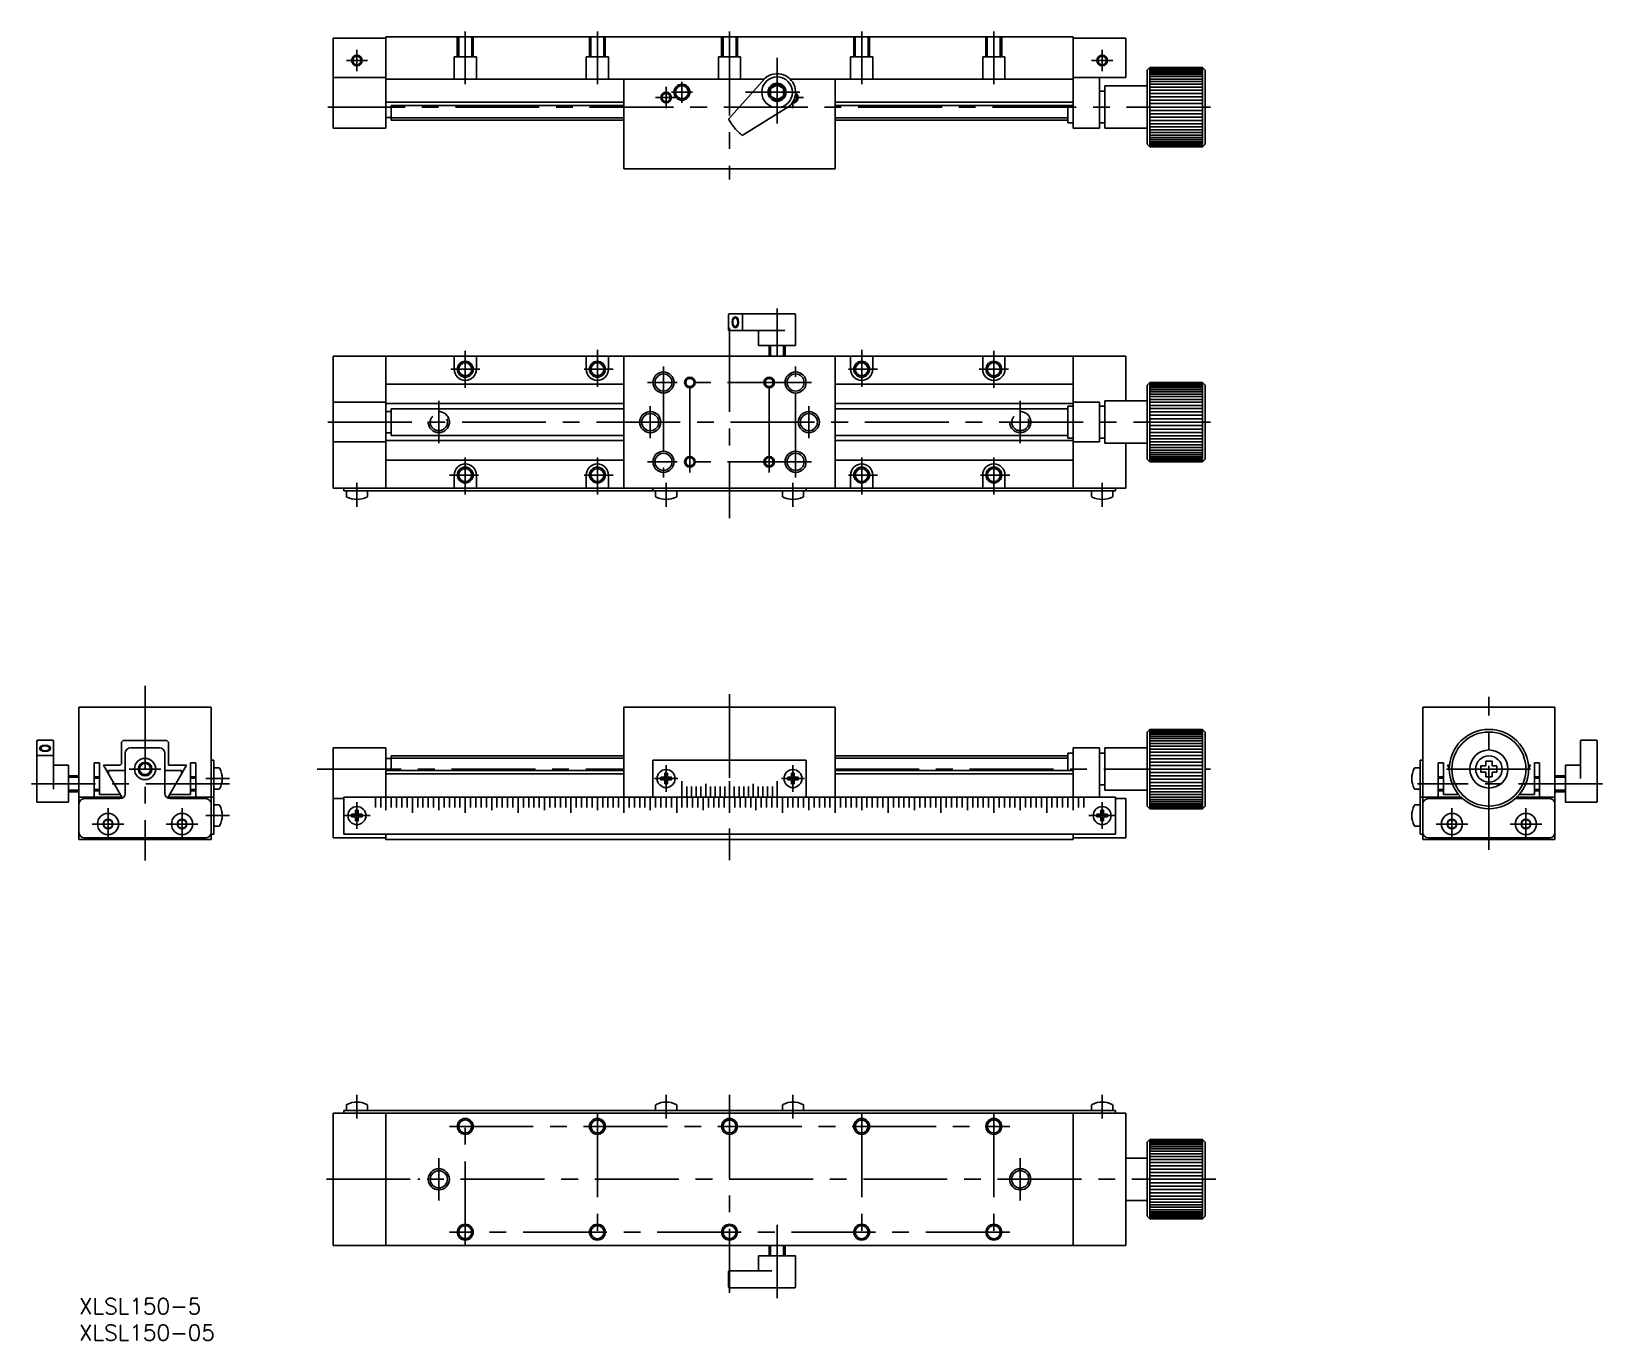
# Model space of a CAD drawing. Extents: x -9 to 288, y -8 to 240.
import ezdxf

# ---------------------------------------------------------------- set-up
doc = ezdxf.new("R2010")
doc.units = 0
doc.header["$LTSCALE"] = 0.5
doc.linetypes.add('CENTER', pattern=[50.8, 31.75, -6.35, 6.35, -6.35])
doc.linetypes.add('DASHED', pattern=[19.05, 12.7, -6.35])
for name, color, linetype in [('MSM_CENTER', 1, 'CENTER'), ('MSM_CONTINUOUS', 7, 'CONTINUOUS'), ('MSM_DASHED', 4, 'DASHED'), ('MSM_NARROW', 5, 'CONTINUOUS'), ('MSM_PART_NUMBER', 7, 'CONTINUOUS')]:
    doc.layers.add(name, color=color, linetype=linetype)
doc.styles.get("Standard").update_dxf_attribs({"font": 'txt.shx', "height": 3, "bigfont": 'bigfont.shx'})

# ---------------------------------------------------------------- blocks, each defined once
blk = doc.blocks.new('*U75')
at = {"layer": 'MSM_PART_NUMBER'}
blk.add_text('XLSL150-5', height=3, dxfattribs=at).set_placement((0, -3))
blk = doc.blocks.new('*U76')
at = {"layer": 'MSM_PART_NUMBER'}
blk.add_text('XLSL150-05', height=3, dxfattribs=at).set_placement((0, -8))

msp = doc.modelspace()

# ---------------------------------------------------------------- linework, layer by layer
at = {"layer": 'MSM_CENTER'}
for p, q in [((73.08, 229.58), (73.08, 239.58)), ((98.08, 239.58), (98.08, 229.58)), ((123.08, 239.58), (123.08, 211.58)), ((148.08, 229.58), (148.08, 239.58)), ((173.08, 229.58), (173.08, 239.58)), ((52.58, 236.08), (52.58, 232.08)), ((193.58, 232.08), (193.58, 236.08)), ((54.58, 234.08), (50.58, 234.08)), ((52.58, 233.28), (52.58, 233.08)), ((132.08, 222.18), (132.08, 234.58)), ((195.58, 234.08), (191.58, 234.08)), ((193.58, 233.08), (193.58, 233.28)), ((111.08, 225.08), (111.08, 229.08)), ((114.08, 226.08), (114.08, 230.08)), ((113.08, 227.08), (109.08, 227.08)), ((116.08, 228.08), (112.08, 228.08)), ((126.08, 228.08), (136.4, 228.08)), ((135.08, 226.28), (135.08, 225.08)), ((137.08, 227.08), (135.44, 227.08)), ((214.08, 225.28), (47.08, 225.28)), ((132.08, 178.28), (132.08, 187.19)), ((123.08, 183.51), (123.08, 147.51)), ((73.08, 172.19), (73.08, 179.19)), ((98.08, 172.37), (98.08, 179.37)), ((148.08, 172.37), (148.08, 179.37)), ((173.08, 179.19), (173.08, 172.19)), ((70.33, 175.69), (75.83, 175.69)), ((101.08, 175.69), (95.58, 175.69)), ((110.58, 176.19), (110.58, 155.19)), ((135.58, 155.19), (135.58, 176.19)), ((151.08, 175.69), (145.58, 175.69)), ((170.33, 175.69), (175.83, 175.69)), ((138.58, 173.19), (107.58, 173.19)), ((115.58, 156.19), (115.58, 175.19)), ((130.58, 156.19), (130.58, 175.19)), ((68.08, 161.69), (68.08, 169.69)), ((115.58, 172.19), (115.58, 172.39)), ((130.58, 172.19), (130.58, 172.39)), ((178.08, 169.69), (178.08, 161.69)), ((108.08, 168.69), (108.08, 162.69)), ((108.08, 168.69), (108.08, 162.69)), ((108.08, 168.69), (108.08, 162.69)), ((138.08, 162.69), (138.08, 168.69)), ((47.08, 165.69), (214.08, 165.69)), ((73.08, 152.01), (73.08, 159.01)), ((98.08, 159.01), (98.08, 152.01)), ((138.58, 158.19), (107.58, 158.19)), ((148.08, 159.01), (148.08, 152.01)), ((173.08, 159.01), (173.08, 152.01)), ((75.58, 155.69), (70.08, 155.69)), ((101.08, 155.69), (95.58, 155.69)), ((115.58, 157.19), (115.58, 157.39)), ((130.58, 157.19), (130.58, 157.39)), ((151.08, 155.69), (145.58, 155.69)), ((176.08, 155.69), (170.58, 155.69)), ((52.58, 149.69), (52.58, 154.19)), ((111.08, 149.69), (111.08, 154.19)), ((135.08, 149.69), (135.08, 154.19)), ((193.58, 154.19), (193.58, 149.69)), ((12.5, 115.79), (12.5, 82.79)), ((123.08, 114.27), (123.08, 82.85)), ((266.75, 84.79), (266.75, 113.72)), ((9.5, 100.09), (15.5, 100.09)), ((28.5, 98.29), (24, 98.29)), ((45.08, 100.09), (103.08, 100.09)), ((108.88, 98.29), (113.28, 98.29)), ((111.08, 100.79), (111.08, 95.79)), ((132.88, 98.29), (137.28, 98.29)), ((135.08, 95.79), (135.08, 100.79)), ((143.08, 100.09), (214.08, 100.09)), ((258.75, 100.09), (274.75, 100.09)), ((28.5, 97.29), (-9, 97.29)), ((288.25, 97.29), (253.25, 97.29)), ((5.5, 86.69), (5.5, 92.69)), ((19.5, 92.69), (19.5, 86.69)), ((52.58, 93.79), (52.58, 88.79)), ((52.58, 93.79), (52.58, 88.79)), ((193.58, 88.79), (193.58, 93.79)), ((193.58, 88.79), (193.58, 93.79)), ((259.75, 86.69), (259.75, 92.69)), ((273.75, 92.69), (273.75, 86.69)), ((8.5, 89.69), (2.5, 89.69)), ((22.5, 89.69), (16.5, 89.69)), ((24, 91.29), (28.5, 91.29)), ((50.08, 91.29), (55.08, 91.29)), ((191.08, 91.29), (196.08, 91.29)), ((262.75, 89.69), (256.75, 89.69)), ((276.75, 89.69), (270.75, 89.69)), ((52.58, 34), (52.58, 38.5)), ((111.08, 34), (111.08, 38.5)), ((123.08, 38.5), (123.08, 1)), ((135.08, 34), (135.08, 38.5)), ((193.58, 34), (193.58, 38.5)), ((73.08, 10), (73.08, 35)), ((98.08, 35), (98.08, 10)), ((148.08, 35), (148.08, 10)), ((173.08, 35), (173.08, 10)), ((70.08, 32.5), (176.08, 32.5)), ((68.08, 18.5), (68.08, 26.5)), ((178.08, 26.5), (178.08, 18.5)), ((215.08, 22.5), (45.08, 22.5)), ((64.08, 22.5), (64.46, 22.5)), ((176.08, 12.5), (70.08, 12.5)), ((132.08, 0), (132.08, 13.9))]:
    msp.add_line(p, q, dxfattribs=at)
at = {"layer": 'MSM_CONTINUOUS'}
for p, q in [((48.08, 221.28), (48.08, 238.28)), ((58.08, 238.28), (48.08, 238.28)), ((58.08, 221.28), (58.08, 238.58)), ((188.08, 238.58), (58.08, 238.58)), ((188.08, 221.28), (188.08, 238.58)), ((198.08, 238.28), (188.08, 238.28)), ((198.08, 230.88), (198.08, 238.28)), ((75.18, 234.78), (70.98, 234.78)), ((70.98, 234.78), (70.98, 230.58)), ((75.18, 230.58), (75.18, 234.78)), ((100.18, 234.78), (95.98, 234.78)), ((95.98, 234.78), (95.98, 230.58)), ((100.18, 234.78), (100.18, 230.58)), ((125.18, 234.78), (120.98, 234.78)), ((120.98, 234.78), (120.98, 230.58)), ((125.18, 234.78), (125.18, 230.58)), ((150.18, 234.78), (145.98, 234.78)), ((145.98, 234.78), (145.98, 230.58)), ((150.18, 230.58), (150.18, 234.78)), ((175.18, 234.78), (170.98, 234.78)), ((170.98, 234.78), (170.98, 230.58)), ((175.18, 230.58), (175.18, 234.78)), ((202.08, 232.28), (202.58, 232.78)), ((202.08, 232.28), (202.08, 218.28)), ((202.58, 217.78), (202.58, 232.78)), ((212.58, 232.78), (202.58, 232.78)), ((202.58, 232.52), (212.58, 232.52)), ((202.58, 232.33), (212.58, 232.33)), ((202.58, 232.08), (212.58, 232.08)), ((212.58, 232.78), (212.58, 217.78)), ((213.08, 232.28), (212.58, 232.78)), ((213.08, 232.28), (213.08, 218.28)), ((58.08, 230.88), (48.08, 230.88)), ((129.67, 230.58), (58.08, 230.58)), ((103.08, 213.58), (103.08, 230.58)), ((122.9, 222.99), (129.83, 230.76)), ((130.84, 228.8), (132.08, 229.51)), ((132.08, 229.51), (133.32, 228.8)), ((134.53, 230.58), (188.08, 230.58)), ((143.08, 213.58), (143.08, 230.58)), ((198.08, 230.88), (188.08, 230.88)), ((193.08, 221.28), (193.08, 230.88)), ((194.08, 229.28), (202.08, 229.28)), ((194.08, 229.28), (194.08, 221.28)), ((202.58, 231.77), (212.58, 231.77)), ((202.58, 231.42), (212.58, 231.42)), ((202.58, 231.03), (212.58, 231.03)), ((202.58, 230.58), (212.58, 230.58)), ((202.58, 230.1), (212.58, 230.1)), ((202.58, 229.58), (212.58, 229.58)), ((202.58, 229.03), (212.58, 229.03)), ((103.08, 226.22), (58.08, 226.22)), ((130.84, 227.36), (130.84, 228.8)), ((132.08, 226.64), (130.84, 227.36)), ((133.32, 227.36), (132.08, 226.64)), ((133.32, 228.8), (133.32, 227.36)), ((188.08, 226.22), (143.08, 226.22)), ((194.08, 228.28), (193.08, 228.28)), ((202.58, 228.45), (212.58, 228.45)), ((202.58, 227.84), (212.58, 227.84)), ((202.58, 227.22), (212.58, 227.22)), ((202.58, 226.58), (212.58, 226.58)), ((202.58, 225.93), (212.58, 225.93)), ((59.08, 223.28), (58.08, 223.28)), ((59.08, 222.78), (59.08, 225.58)), ((103.08, 225.58), (59.08, 225.58)), ((134.33, 225.4), (125.5, 219.9)), ((188.08, 225.58), (143.08, 225.58)), ((187.08, 225.58), (187.08, 222.28)), ((212.58, 225.28), (202.58, 225.28)), ((212.58, 224.63), (202.58, 224.63)), ((212.58, 223.98), (202.58, 223.98)), ((212.58, 223.34), (202.58, 223.34)), ((58.08, 221.28), (48.08, 221.28)), ((103.08, 222.78), (59.08, 222.78)), ((187.08, 222.78), (143.08, 222.78)), ((188.08, 222.28), (187.08, 222.28)), ((193.08, 221.28), (188.08, 221.28)), ((194.08, 222.28), (193.08, 222.28)), ((194.08, 221.28), (202.08, 221.28)), ((212.58, 222.71), (202.58, 222.71)), ((212.58, 222.11), (202.58, 222.11)), ((212.58, 221.53), (202.58, 221.53)), ((212.58, 220.98), (202.58, 220.98)), ((212.58, 220.46), (202.58, 220.46)), ((212.58, 219.98), (202.58, 219.98)), ((202.58, 217.78), (202.08, 218.28)), ((212.58, 219.53), (202.58, 219.53)), ((212.58, 219.14), (202.58, 219.14)), ((212.58, 218.78), (202.58, 218.78)), ((212.58, 218.48), (202.58, 218.48)), ((212.58, 218.23), (202.58, 218.23)), ((212.58, 218.04), (202.58, 218.04)), ((202.58, 217.78), (212.58, 217.78)), ((213.08, 218.28), (212.58, 217.78)), ((143.08, 213.58), (103.08, 213.58)), ((122.86, 183.19), (122.86, 185.99)), ((123.06, 186.19), (135.38, 186.19)), ((125.53, 183.19), (125.53, 185.99)), ((135.58, 180.19), (135.58, 185.99)), ((123.08, 182.99), (133.55, 182.99)), ((128.58, 182.99), (128.58, 180.19)), ((128.58, 180.19), (135.58, 180.19)), ((130.58, 178.19), (130.58, 180.19)), ((133.58, 178.19), (133.58, 180.19)), ((48.08, 178.19), (48.08, 153.19)), ((48.08, 178.19), (198.08, 178.19)), ((58.08, 178.19), (58.08, 153.19)), ((70.98, 178.19), (70.98, 175.69)), ((75.18, 178.19), (75.18, 175.69)), ((95.98, 178.19), (95.98, 175.69)), ((100.18, 178.19), (100.18, 175.69)), ((103.08, 178.19), (103.08, 153.19)), ((130.58, 178.19), (130.85, 178.19)), ((130.85, 178.19), (132.08, 178.19)), ((143.08, 178.19), (143.08, 153.19)), ((145.98, 178.19), (145.98, 175.69)), ((150.18, 178.19), (150.18, 175.69)), ((170.98, 175.69), (170.98, 178.19)), ((175.18, 175.69), (175.18, 178.19)), ((188.08, 178.19), (188.08, 153.19)), ((198.08, 178.19), (198.08, 169.69)), ((58.08, 172.86), (103.08, 172.86)), ((143.08, 172.86), (188.08, 172.86)), ((202.08, 172.69), (202.58, 173.19)), ((202.08, 172.69), (202.08, 158.69)), ((202.58, 158.19), (202.58, 173.19)), ((212.58, 173.19), (202.58, 173.19)), ((202.58, 173.07), (212.58, 173.07)), ((202.58, 172.93), (212.58, 172.93)), ((202.58, 172.73), (212.58, 172.73)), ((202.58, 172.48), (212.58, 172.48)), ((212.58, 173.19), (213.08, 172.69)), ((213.08, 172.69), (212.58, 173.19)), ((212.58, 173.19), (212.58, 158.19)), ((213.08, 172.69), (213.08, 158.69)), ((48.08, 169.44), (58.08, 169.44)), ((188.08, 169.44), (193.08, 169.44)), ((193.08, 161.94), (193.08, 169.44)), ((194.08, 161.69), (194.08, 169.69)), ((202.08, 169.69), (194.08, 169.69)), ((202.58, 172.18), (212.58, 172.18)), ((202.58, 171.83), (212.58, 171.83)), ((202.58, 171.43), (212.58, 171.43)), ((202.58, 170.99), (212.58, 170.99)), ((202.58, 170.51), (212.58, 170.51)), ((202.58, 169.99), (212.58, 169.99)), ((202.58, 169.44), (212.58, 169.44)), ((103.08, 169.19), (58.08, 169.19)), ((59.08, 167.69), (58.08, 167.69)), ((59.08, 168.19), (59.08, 163.19)), ((103.08, 168.19), (59.08, 168.19)), ((188.08, 169.19), (143.08, 169.19)), ((187.08, 168.19), (143.08, 168.19)), ((187.08, 168.69), (188.08, 168.69)), ((187.08, 168.69), (187.08, 162.69)), ((193.08, 168.69), (194.08, 168.69)), ((202.58, 168.86), (212.58, 168.86)), ((202.58, 168.25), (212.58, 168.25)), ((202.58, 167.63), (212.58, 167.63)), ((202.58, 166.99), (212.58, 166.99)), ((58.08, 163.69), (59.08, 163.69)), ((202.58, 166.34), (212.58, 166.34)), ((202.58, 165.69), (212.58, 165.69)), ((212.58, 165.03), (202.58, 165.03)), ((212.58, 164.38), (202.58, 164.38)), ((212.58, 163.75), (202.58, 163.75)), ((48.08, 161.94), (58.08, 161.94)), ((58.08, 162.19), (103.08, 162.19)), ((59.08, 163.19), (103.08, 163.19)), ((143.08, 163.19), (187.08, 163.19)), ((143.08, 162.19), (188.08, 162.19)), ((188.08, 162.69), (187.08, 162.69)), ((188.08, 161.94), (193.08, 161.94)), ((193.08, 162.69), (194.08, 162.69)), ((202.08, 161.69), (194.08, 161.69)), ((198.08, 161.69), (198.08, 153.19)), ((212.58, 163.12), (202.58, 163.12)), ((212.58, 162.52), (202.58, 162.52)), ((212.58, 161.94), (202.58, 161.94)), ((212.58, 161.38), (202.58, 161.38)), ((212.58, 160.87), (202.58, 160.87)), ((58.08, 158.51), (103.08, 158.51)), ((143.08, 158.51), (188.08, 158.51)), ((202.58, 158.19), (202.08, 158.69)), ((212.58, 160.38), (202.58, 160.38)), ((212.58, 159.94), (202.58, 159.94)), ((212.58, 159.54), (202.58, 159.54)), ((212.58, 159.19), (202.58, 159.19)), ((212.58, 158.89), (202.58, 158.89)), ((212.58, 158.64), (202.58, 158.64)), ((212.58, 158.44), (202.58, 158.44)), ((212.58, 158.3), (202.58, 158.3)), ((202.58, 158.19), (203.78, 158.19)), ((202.58, 158.19), (212.58, 158.19)), ((212.58, 158.19), (213.08, 158.69)), ((213.08, 158.69), (212.58, 158.19)), ((70.98, 155.69), (70.98, 153.19)), ((75.18, 155.69), (75.18, 153.19)), ((95.98, 153.19), (95.98, 155.69)), ((100.18, 153.19), (100.18, 155.69)), ((145.98, 153.19), (145.98, 155.69)), ((150.18, 153.19), (150.18, 155.69)), ((170.98, 153.19), (170.98, 155.69)), ((175.18, 153.19), (175.18, 155.69)), ((48.08, 153.19), (198.08, 153.19)), ((50.08, 153.19), (50.08, 152.69)), ((50.08, 152.69), (196.08, 152.69)), ((50.58, 152.69), (50.58, 151.7)), ((54.58, 151.7), (54.58, 152.69)), ((108.58, 152.69), (108.58, 153.19)), ((108.58, 153.19), (108.58, 152.69)), ((109.08, 152.69), (109.08, 151.7)), ((113.08, 151.7), (113.08, 152.69)), ((133.08, 152.69), (133.08, 151.7)), ((137.08, 151.7), (137.08, 152.69)), ((137.58, 153.19), (137.58, 152.69)), ((191.58, 152.69), (191.58, 151.7)), ((195.58, 151.7), (195.58, 152.69)), ((196.08, 153.19), (196.08, 152.69)), ((0, 86.79), (0, 111.79)), ((0, 111.79), (25, 111.79)), ((25, 111.79), (25, 86.79)), ((103.08, 111.79), (143.08, 111.79)), ((103.08, 111.79), (103.08, 91.79)), ((143.08, 91.79), (143.08, 111.79)), ((254.25, 111.79), (254.25, 111.79)), ((254.25, 111.79), (279.25, 111.79)), ((254.25, 86.79), (254.25, 111.79)), ((279.25, 111.79), (279.25, 111.79)), ((279.25, 86.79), (279.25, 111.79)), ((202.08, 107.09), (202.58, 107.59)), ((202.08, 107.09), (202.08, 93.09)), ((202.58, 92.59), (202.58, 107.59)), ((212.58, 107.59), (202.58, 107.59)), ((202.58, 107.48), (212.58, 107.48)), ((202.58, 107.34), (212.58, 107.34)), ((202.58, 107.14), (212.58, 107.14)), ((212.58, 107.59), (212.58, 92.59)), ((213.08, 107.09), (212.58, 107.59)), ((213.08, 107.09), (213.08, 93.09)), ((-8, 93.99), (-8, 105.32)), ((-7.8, 105.52), (-5, 105.52)), ((-4.8, 96.29), (-4.8, 105.32)), ((8.06, 105.19), (8.36, 105.49)), ((8.06, 101.09), (8.06, 105.19)), ((8.36, 105.49), (16.64, 105.49)), ((9.75, 104.09), (15.25, 104.09)), ((16.64, 105.49), (16.94, 105.19)), ((16.94, 105.19), (16.94, 100.79)), ((48.08, 87.09), (48.08, 104.09)), ((48.08, 104.09), (58.08, 104.09)), ((58.08, 92.29), (58.08, 104.09)), ((188.08, 104.09), (193.08, 104.09)), ((188.08, 92.29), (188.08, 104.09)), ((193.08, 94.79), (193.08, 104.09)), ((194.08, 104.09), (194.08, 96.09)), ((202.08, 104.09), (194.08, 104.09)), ((202.58, 106.89), (212.58, 106.89)), ((202.58, 106.59), (212.58, 106.59)), ((202.58, 106.24), (212.58, 106.24)), ((202.58, 105.84), (212.58, 105.84)), ((202.58, 105.4), (212.58, 105.4)), ((202.58, 104.91), (212.58, 104.91)), ((202.58, 104.4), (212.58, 104.4)), ((284.05, 105.32), (284.05, 98.29)), ((284.25, 105.52), (287.05, 105.52)), ((287.25, 105.32), (287.25, 93.99)), ((-7.8, 102.64), (-5, 102.64)), ((2.9, 94.79), (2.9, 101.29)), ((2.9, 101.29), (3.9, 101.29)), ((3.9, 95.29), (3.9, 101.29)), ((8.06, 101.09), (7.76, 100.79)), ((8.75, 103.09), (8.75, 95.49)), ((16.25, 95.49), (16.25, 103.09)), ((21.1, 101.29), (21.1, 95.29)), ((21.1, 101.29), (22.1, 101.29)), ((22.1, 101.29), (22.1, 94.79)), ((25, 101.79), (25.5, 101.79)), ((25.5, 101.79), (25.5, 87.79)), ((58.08, 102.09), (59.08, 102.09)), ((59.08, 99.79), (59.08, 102.59)), ((59.08, 102.59), (103.08, 102.59)), ((108.58, 94.79), (108.58, 101.79)), ((108.58, 101.79), (137.58, 101.79)), ((137.58, 101.79), (137.58, 94.79)), ((143.08, 102.59), (187.08, 102.59)), ((187.08, 103.09), (188.08, 103.09)), ((187.08, 103.09), (187.08, 99.79)), ((193.08, 103.09), (194.08, 103.09)), ((202.58, 103.84), (212.58, 103.84)), ((202.58, 103.26), (212.58, 103.26)), ((202.58, 102.66), (212.58, 102.66)), ((202.58, 102.03), (212.58, 102.03)), ((202.58, 101.4), (212.58, 101.4)), ((253.75, 101.79), (254.25, 101.79)), ((253.75, 87.79), (253.75, 101.79)), ((257.15, 94.79), (257.15, 101.29)), ((257.15, 101.29), (258.15, 101.29)), ((258.15, 95.29), (258.15, 101.29)), ((266.15, 100.69), (266.15, 101.59)), ((266.15, 101.59), (267.35, 101.59)), ((267.35, 100.69), (267.35, 101.59)), ((275.35, 101.29), (276.35, 101.29)), ((275.35, 101.29), (275.35, 95.29)), ((276.35, 101.29), (276.35, 94.79)), ((-2, 100.79), (-4.8, 100.79)), ((-2, 93.79), (-2, 100.79)), ((-2, 98.79), (0, 98.79)), ((3.9, 98.59), (2.9, 98.59)), ((7.76, 100.79), (4.65, 100.79)), ((4.65, 100.79), (8.11, 94.79)), ((5.6, 99.15), (5.6, 99.79)), ((8.75, 99.79), (5.6, 99.79)), ((19.4, 99.79), (16.25, 99.79)), ((16.89, 94.79), (20.35, 100.79)), ((20.35, 100.79), (16.94, 100.79)), ((19.4, 99.15), (19.4, 99.79)), ((22.1, 98.59), (21.1, 98.59)), ((26.49, 100.29), (25.5, 100.29)), ((58.08, 99.79), (103.08, 99.79)), ((58.08, 99.15), (103.08, 99.15)), ((110.08, 98.54), (110.08, 98.04)), ((110.83, 98.54), (110.08, 98.54)), ((110.83, 99.29), (110.83, 98.54)), ((111.33, 99.29), (110.83, 99.29)), ((111.33, 98.54), (111.33, 99.29)), ((112.08, 98.54), (111.33, 98.54)), ((112.08, 98.04), (112.08, 98.54)), ((134.08, 98.54), (134.08, 98.04)), ((134.83, 98.54), (134.08, 98.54)), ((134.83, 99.29), (134.83, 98.54)), ((135.33, 99.29), (134.83, 99.29)), ((135.33, 98.54), (135.33, 99.29)), ((136.08, 98.54), (135.33, 98.54)), ((136.08, 98.04), (136.08, 98.54)), ((143.08, 99.79), (188.08, 99.79)), ((143.08, 99.15), (188.08, 99.15)), ((202.58, 100.75), (212.58, 100.75)), ((202.58, 100.09), (212.58, 100.09)), ((212.58, 99.44), (202.58, 99.44)), ((212.58, 98.79), (202.58, 98.79)), ((212.58, 98.15), (202.58, 98.15)), ((253.75, 100.29), (252.76, 100.29)), ((258.15, 98.59), (257.15, 98.59)), ((259.29, 100.79), (258.9, 100.79)), ((258.9, 100.79), (259.26, 100.19)), ((265.25, 100.69), (266.15, 100.69)), ((265.25, 99.49), (265.25, 100.69)), ((265.25, 99.49), (266.15, 99.49)), ((266.15, 98.59), (266.15, 99.49)), ((266.15, 98.59), (267.35, 98.59)), ((267.35, 100.69), (268.25, 100.69)), ((267.35, 98.59), (267.35, 99.49)), ((267.35, 99.49), (268.25, 99.49)), ((268.25, 99.49), (268.25, 100.69)), ((274.6, 100.79), (274.22, 100.79)), ((274.25, 100.19), (274.6, 100.79)), ((276.35, 98.59), (275.35, 98.59)), ((279.25, 98.79), (281.25, 98.79)), ((281.25, 100.79), (281.25, 93.79)), ((284.05, 100.79), (281.25, 100.79)), ((-2, 95.79), (0, 95.79)), ((3.9, 95.99), (2.9, 95.99)), ((7.69, 95.29), (3.9, 95.29)), ((7.69, 95.53), (7.69, 95.29)), ((17.31, 95.29), (17.31, 95.53)), ((21.1, 95.29), (17.31, 95.29)), ((22.1, 95.99), (21.1, 95.99)), ((25.5, 96.29), (26.49, 96.29)), ((110.08, 98.04), (110.83, 98.04)), ((110.83, 98.04), (110.83, 97.29)), ((110.83, 97.29), (111.33, 97.29)), ((111.33, 98.04), (112.08, 98.04)), ((111.33, 97.29), (111.33, 98.04)), ((114.08, 97.79), (114.08, 92.79)), ((114.98, 96.79), (114.98, 94.79)), ((115.88, 94.79), (115.88, 96.79)), ((116.78, 96.79), (116.78, 94.79)), ((117.68, 94.79), (117.68, 96.79)), ((118.58, 94.79), (118.58, 97.29)), ((119.48, 94.79), (119.48, 96.79)), ((120.38, 94.79), (120.38, 96.79)), ((121.28, 94.79), (121.28, 96.79)), ((122.18, 94.79), (122.18, 96.79)), ((123.08, 97.79), (123.08, 91.79)), ((123.98, 96.79), (123.98, 94.79)), ((124.88, 96.79), (124.88, 94.79)), ((125.78, 96.79), (125.78, 94.79)), ((126.68, 96.79), (126.68, 94.79)), ((127.58, 97.29), (127.58, 94.79)), ((128.48, 96.79), (128.48, 94.79)), ((129.38, 94.79), (129.38, 96.79)), ((130.28, 96.79), (130.28, 94.79)), ((131.18, 94.79), (131.18, 96.79)), ((132.08, 92.79), (132.08, 97.79)), ((134.08, 98.04), (134.83, 98.04)), ((134.83, 98.04), (134.83, 97.29)), ((134.83, 97.29), (135.33, 97.29)), ((135.33, 98.04), (136.08, 98.04)), ((135.33, 97.29), (135.33, 98.04)), ((193.08, 97.09), (194.08, 97.09)), ((202.08, 96.09), (194.08, 96.09)), ((212.58, 97.53), (202.58, 97.53)), ((212.58, 96.92), (202.58, 96.92)), ((212.58, 96.34), (202.58, 96.34)), ((212.58, 95.79), (202.58, 95.79)), ((212.58, 95.27), (202.58, 95.27)), ((252.76, 96.29), (253.75, 96.29)), ((258.15, 95.99), (257.15, 95.99)), ((260.99, 95.29), (258.15, 95.29)), ((275.35, 95.29), (272.52, 95.29)), ((276.35, 95.99), (275.35, 95.99)), ((279.25, 95.79), (281.25, 95.79)), ((-7.8, 93.79), (-2, 93.79)), ((0, 94.79), (0, 94.79)), ((8.11, 94.79), (0, 94.79)), ((0, 94.79), (0, 94.79)), ((0, 94.79), (0, 94.79)), ((7.75, 94.49), (1, 94.49)), ((16.89, 94.79), (25.5, 94.79)), ((24, 94.49), (17.25, 94.49)), ((25, 94.79), (25, 94.79)), ((26.49, 93.29), (25.5, 93.29)), ((48.08, 94.49), (50.08, 94.49)), ((50.08, 87.79), (50.08, 94.79)), ((50.08, 94.79), (196.08, 94.79)), ((52.83, 92.29), (52.33, 92.29)), ((52.33, 92.29), (52.33, 91.54)), ((52.83, 91.54), (52.83, 92.29)), ((56.08, 94.79), (56.08, 92.79)), ((57.08, 92.79), (57.08, 94.79)), ((59.08, 92.79), (59.08, 94.79)), ((60.08, 92.79), (60.08, 94.79)), ((61.08, 94.79), (61.08, 92.79)), ((62.08, 94.79), (62.08, 92.79)), ((63.08, 91.79), (63.08, 94.79)), ((64.08, 92.79), (64.08, 94.79)), ((65.08, 92.79), (65.08, 94.79)), ((66.08, 94.79), (66.08, 92.79)), ((67.08, 92.79), (67.08, 94.79)), ((68.08, 94.79), (68.08, 92.29)), ((69.08, 92.79), (69.08, 94.79)), ((70.08, 94.79), (70.08, 92.79)), ((71.08, 94.79), (71.08, 92.79)), ((72.08, 94.79), (72.08, 92.79)), ((73.08, 94.79), (73.08, 91.79)), ((74.08, 94.79), (74.08, 92.79)), ((75.08, 92.79), (75.08, 94.79)), ((76.08, 92.79), (76.08, 94.79)), ((77.08, 92.79), (77.08, 94.79)), ((78.08, 94.79), (78.08, 92.29)), ((79.08, 94.79), (79.08, 92.79)), ((80.08, 94.79), (80.08, 92.79)), ((81.08, 94.79), (81.08, 92.79)), ((82.08, 92.79), (82.08, 94.79)), ((83.08, 91.79), (83.08, 94.79)), ((84.08, 92.79), (84.08, 94.79)), ((85.08, 92.79), (85.08, 94.79)), ((86.08, 92.79), (86.08, 94.79)), ((87.08, 94.79), (87.08, 92.79)), ((88.08, 92.29), (88.08, 94.79)), ((89.08, 92.79), (89.08, 94.79)), ((90.08, 92.79), (90.08, 94.79)), ((91.08, 94.79), (91.08, 92.79)), ((92.08, 92.79), (92.08, 94.79)), ((93.08, 91.79), (93.08, 94.79)), ((94.08, 92.79), (94.08, 94.79)), ((95.08, 92.79), (95.08, 94.79)), ((96.08, 94.79), (96.08, 92.79)), ((97.08, 94.79), (97.08, 92.79)), ((98.08, 94.79), (98.08, 92.29)), ((99.08, 94.79), (99.08, 92.79)), ((100.08, 94.79), (100.08, 92.79)), ((101.08, 94.79), (101.08, 92.79)), ((102.08, 92.79), (102.08, 94.79)), ((104.08, 94.79), (104.08, 92.79)), ((105.08, 92.79), (105.08, 94.79)), ((106.08, 94.79), (106.08, 92.79)), ((107.08, 92.79), (107.08, 94.79)), ((108.08, 92.29), (108.08, 94.79)), ((109.08, 94.79), (109.08, 92.79)), ((110.08, 92.79), (110.08, 94.79)), ((111.08, 92.79), (111.08, 94.79)), ((112.08, 94.79), (112.08, 92.79)), ((113.08, 94.79), (113.08, 91.79)), ((115.08, 94.79), (115.08, 92.79)), ((116.08, 94.79), (116.08, 92.79)), ((117.08, 94.79), (117.08, 92.79)), ((118.08, 94.79), (118.08, 92.29)), ((119.08, 94.79), (119.08, 92.79)), ((120.08, 94.79), (120.08, 92.79)), ((121.08, 94.79), (121.08, 92.79)), ((122.08, 92.79), (122.08, 94.79)), ((124.08, 92.79), (124.08, 94.79)), ((125.08, 92.79), (125.08, 94.79)), ((126.08, 92.79), (126.08, 94.79)), ((127.08, 92.79), (127.08, 94.79)), ((128.08, 94.79), (128.08, 92.29)), ((129.08, 92.79), (129.08, 94.79)), ((130.08, 92.79), (130.08, 94.79)), ((131.08, 92.79), (131.08, 94.79)), ((133.08, 94.79), (133.08, 91.79)), ((134.08, 92.79), (134.08, 94.79)), ((135.08, 92.79), (135.08, 94.79)), ((136.08, 92.79), (136.08, 94.79)), ((137.08, 94.79), (137.08, 92.79)), ((138.08, 92.29), (138.08, 94.79)), ((139.08, 92.79), (139.08, 94.79)), ((140.08, 92.79), (140.08, 94.79)), ((141.08, 92.79), (141.08, 94.79)), ((142.08, 94.79), (142.08, 92.79)), ((144.08, 92.79), (144.08, 94.79)), ((145.08, 94.79), (145.08, 92.79)), ((146.08, 92.79), (146.08, 94.79)), ((147.08, 94.79), (147.08, 92.79)), ((148.08, 92.29), (148.08, 94.79)), ((149.08, 92.79), (149.08, 94.79)), ((150.08, 92.79), (150.08, 94.79)), ((151.08, 92.79), (151.08, 94.79)), ((152.08, 94.79), (152.08, 92.79)), ((153.08, 94.79), (153.08, 91.79)), ((154.08, 92.79), (154.08, 94.79)), ((155.08, 94.79), (155.08, 92.79)), ((156.08, 94.79), (156.08, 92.79)), ((157.08, 94.79), (157.08, 92.79)), ((158.08, 94.79), (158.08, 92.29)), ((159.08, 92.79), (159.08, 94.79)), ((160.08, 94.79), (160.08, 92.79)), ((161.08, 94.79), (161.08, 92.79)), ((162.08, 94.79), (162.08, 92.79)), ((163.08, 91.79), (163.08, 94.79)), ((164.08, 94.79), (164.08, 92.79)), ((165.08, 94.79), (165.08, 92.79)), ((166.08, 94.79), (166.08, 92.79)), ((167.08, 94.79), (167.08, 92.79)), ((168.08, 94.79), (168.08, 92.29)), ((169.08, 92.79), (169.08, 94.79)), ((170.08, 94.79), (170.08, 92.79)), ((171.08, 94.79), (171.08, 92.79)), ((172.08, 94.79), (172.08, 92.79)), ((173.08, 94.79), (173.08, 91.79)), ((174.08, 92.79), (174.08, 94.79)), ((175.08, 94.79), (175.08, 92.79)), ((176.08, 94.79), (176.08, 92.79)), ((177.08, 94.79), (177.08, 92.79)), ((178.08, 92.29), (178.08, 94.79)), ((179.08, 94.79), (179.08, 92.79)), ((180.08, 94.79), (180.08, 92.79)), ((181.08, 94.79), (181.08, 92.79)), ((182.08, 94.79), (182.08, 92.79)), ((183.08, 94.79), (183.08, 91.79)), ((184.08, 94.79), (184.08, 92.79)), ((185.08, 94.79), (185.08, 92.79)), ((186.08, 94.79), (186.08, 92.79)), ((187.08, 92.79), (187.08, 94.79)), ((189.08, 94.79), (189.08, 92.79)), ((190.08, 92.79), (190.08, 94.79)), ((193.83, 92.29), (193.33, 92.29)), ((193.33, 92.29), (193.33, 91.54)), ((193.83, 91.54), (193.83, 92.29)), ((196.08, 94.79), (196.08, 87.79)), ((196.08, 94.49), (198.08, 94.49)), ((198.08, 87.09), (198.08, 94.49)), ((202.58, 92.59), (202.08, 93.09)), ((212.58, 94.79), (202.58, 94.79)), ((212.58, 94.35), (202.58, 94.35)), ((212.58, 93.95), (202.58, 93.95)), ((212.58, 93.6), (202.58, 93.6)), ((212.58, 93.3), (202.58, 93.3)), ((212.58, 93.05), (202.58, 93.05)), ((212.58, 92.85), (202.58, 92.85)), ((212.58, 92.71), (202.58, 92.71)), ((202.58, 92.59), (212.58, 92.59)), ((213.08, 93.09), (212.58, 92.59)), ((253.75, 93.29), (252.76, 93.29)), ((261.45, 94.79), (253.75, 94.79)), ((254.25, 94.79), (254.25, 94.79)), ((261.77, 94.49), (255.25, 94.49)), ((278.25, 94.49), (271.74, 94.49)), ((279.25, 94.79), (272.06, 94.79)), ((279.25, 94.79), (279.25, 94.79)), ((281.25, 93.79), (287.05, 93.79)), ((4.72, 90.14), (5.5, 90.59)), ((4.72, 90.14), (4.72, 89.24)), ((4.72, 89.24), (5.5, 88.79)), ((6.28, 90.14), (5.5, 90.59)), ((5.5, 88.79), (6.28, 89.24)), ((6.28, 89.24), (6.28, 90.14)), ((18.72, 90.14), (19.5, 90.59)), ((18.72, 90.14), (18.72, 89.24)), ((18.72, 89.24), (19.5, 88.79)), ((20.28, 90.14), (19.5, 90.59)), ((19.5, 88.79), (20.28, 89.24)), ((20.28, 89.24), (20.28, 90.14)), ((25.5, 89.29), (26.49, 89.29)), ((52.33, 91.54), (51.58, 91.54)), ((51.58, 91.54), (51.58, 91.04)), ((51.58, 91.04), (52.33, 91.04)), ((52.33, 91.04), (52.33, 90.29)), ((52.33, 90.29), (52.83, 90.29)), ((53.58, 91.54), (52.83, 91.54)), ((52.83, 90.29), (52.83, 91.04)), ((52.83, 91.04), (53.58, 91.04)), ((53.58, 91.04), (53.58, 91.54)), ((193.33, 91.54), (192.58, 91.54)), ((192.58, 91.54), (192.58, 91.04)), ((192.58, 91.04), (193.33, 91.04)), ((193.33, 91.04), (193.33, 90.29)), ((193.33, 90.29), (193.83, 90.29)), ((194.58, 91.54), (193.83, 91.54)), ((193.83, 90.29), (193.83, 91.04)), ((193.83, 91.04), (194.58, 91.04)), ((194.58, 91.04), (194.58, 91.54)), ((252.76, 89.29), (253.75, 89.29)), ((258.98, 90.14), (259.75, 90.59)), ((258.98, 90.14), (258.98, 89.24)), ((258.98, 89.24), (259.75, 88.79)), ((260.53, 90.14), (259.75, 90.59)), ((259.75, 88.79), (260.53, 89.24)), ((260.53, 89.24), (260.53, 90.14)), ((272.98, 90.14), (273.75, 90.59)), ((272.98, 90.14), (272.98, 89.24)), ((272.98, 89.24), (273.75, 88.79)), ((274.53, 90.14), (273.75, 90.59)), ((273.75, 88.79), (274.53, 89.24)), ((274.53, 89.24), (274.53, 90.14)), ((25, 86.79), (0, 86.79)), ((24, 87.09), (1, 87.09)), ((25, 87.79), (25.5, 87.79)), ((48.08, 87.09), (58.08, 87.09)), ((50.08, 87.79), (196.08, 87.79)), ((58.08, 86.79), (58.08, 87.79)), ((58.08, 86.79), (188.08, 86.79)), ((188.08, 86.79), (188.08, 87.79)), ((188.08, 87.09), (198.08, 87.09)), ((253.75, 87.79), (254.25, 87.79)), ((279.25, 86.79), (254.25, 86.79)), ((254.25, 86.79), (254.25, 86.79)), ((278.25, 87.09), (255.25, 87.09)), ((50.58, 36.49), (50.58, 35.5)), ((54.58, 35.5), (54.58, 36.49)), ((109.08, 36.49), (109.08, 35.5)), ((113.08, 35.5), (113.08, 36.49)), ((133.08, 36.49), (133.08, 35.5)), ((137.08, 35.5), (137.08, 36.49)), ((191.58, 36.49), (191.58, 35.5)), ((195.58, 35.5), (195.58, 36.49)), ((198.08, 35), (48.08, 35)), ((48.08, 35), (48.08, 10)), ((196.08, 35.5), (50.08, 35.5)), ((50.08, 35.5), (50.08, 35)), ((58.08, 35), (58.08, 10)), ((188.08, 35), (188.08, 10)), ((196.08, 35.5), (196.08, 35)), ((198.08, 35), (198.08, 10)), ((202.08, 29.5), (202.58, 30)), ((212.58, 30), (202.58, 30)), ((202.58, 15), (202.58, 30)), ((202.58, 29.74), (212.58, 29.74)), ((212.58, 30), (213.08, 29.5)), ((212.58, 30), (212.58, 15)), ((202.08, 29.5), (202.08, 15.5)), ((202.58, 29.55), (212.58, 29.55)), ((202.58, 29.3), (212.58, 29.3)), ((202.58, 29), (212.58, 29)), ((202.58, 28.64), (212.58, 28.64)), ((202.58, 28.25), (212.58, 28.25)), ((202.58, 27.8), (212.58, 27.8)), ((202.58, 27.32), (212.58, 27.32)), ((202.58, 26.8), (212.58, 26.8)), ((213.08, 29.5), (213.08, 15.5)), ((198.08, 26.5), (202.08, 26.5)), ((198.08, 26.5), (202.08, 26.5)), ((202.58, 26.25), (212.58, 26.25)), ((202.58, 25.67), (212.58, 25.67)), ((202.58, 25.07), (212.58, 25.07)), ((202.58, 24.44), (212.58, 24.44)), ((202.58, 23.8), (212.58, 23.8)), ((202.58, 23.15), (212.58, 23.15)), ((212.58, 22.5), (202.58, 22.5)), ((212.58, 21.85), (202.58, 21.85)), ((212.58, 21.2), (202.58, 21.2)), ((198.08, 18.5), (202.08, 18.5)), ((212.58, 20.56), (202.58, 20.56)), ((212.58, 19.93), (202.58, 19.93)), ((212.58, 19.33), (202.58, 19.33)), ((212.58, 18.75), (202.58, 18.75)), ((212.58, 18.2), (202.58, 18.2)), ((202.58, 15), (202.08, 15.5)), ((212.58, 17.68), (202.58, 17.68)), ((212.58, 17.2), (202.58, 17.2)), ((212.58, 16.75), (202.58, 16.75)), ((212.58, 16.36), (202.58, 16.36)), ((212.58, 16), (202.58, 16)), ((212.58, 15.7), (202.58, 15.7)), ((212.58, 15.45), (202.58, 15.45)), ((212.58, 15.26), (202.58, 15.26)), ((202.58, 15), (212.58, 15)), ((212.58, 15), (213.08, 15.5)), ((48.08, 10), (198.08, 10)), ((130.58, 8), (130.58, 10)), ((133.58, 8), (133.58, 10)), ((128.58, 8), (128.58, 5.2)), ((135.58, 8), (128.58, 8)), ((135.58, 2.2), (135.58, 8)), ((122.86, 2.2), (122.86, 5)), ((131.08, 5.2), (123.06, 5.2)), ((135.38, 2), (123.06, 2))]:
    msp.add_line(p, q, dxfattribs=at)
for centre, radius in [((52.58, 234.08), 0.8), ((193.58, 234.08), 1), ((193.58, 234.08), 0.8), ((114.08, 228.08), 1.23), ((132.08, 228.08), 2.9), ((132.08, 228.08), 1.7), ((132.08, 228.08), 1.44), ((111.08, 227.08), 0.783), ((73.08, 175.69), 1.23), ((98.08, 175.69), 1.23), ((148.08, 175.69), 1.23), ((173.08, 175.69), 1.23), ((110.58, 173.19), 1.62), ((115.58, 173.19), 0.783), ((130.58, 173.19), 0.783), ((135.58, 173.19), 1.62), ((108.08, 165.69), 1.62), ((138.08, 165.69), 1.62), ((110.58, 158.19), 1.62), ((115.58, 158.19), 0.783), ((130.58, 158.19), 0.783), ((135.58, 158.19), 1.62), ((73.08, 155.69), 1.23), ((98.08, 155.69), 1.23), ((148.08, 155.69), 1.23), ((173.08, 155.69), 1.23), ((266.75, 100.09), 7.5), ((266.75, 100.09), 7), ((12.5, 100.09), 2), ((12.5, 100.09), 1.3), ((12.5, 100.09), 1.06), ((266.75, 100.09), 3.6), ((266.75, 100.09), 2.5), ((111.08, 98.29), 1.7), ((135.08, 98.29), 1.7), ((52.58, 91.29), 1.7), ((193.58, 91.29), 1.7), ((5.5, 89.69), 2), ((5.5, 89.69), 0.9), ((19.5, 89.69), 2), ((19.5, 89.69), 0.9), ((259.75, 89.69), 2), ((259.75, 89.69), 0.9), ((273.75, 89.69), 2), ((273.75, 89.69), 0.9), ((73.08, 32.5), 1.23), ((98.08, 32.5), 1.23), ((123.08, 32.5), 1.23), ((148.08, 32.5), 1.23), ((173.08, 32.5), 1.23), ((68.08, 22.5), 1.62), ((178.08, 22.5), 1.62), ((73.08, 12.5), 1.23), ((98.08, 12.5), 1.23), ((123.08, 12.5), 1.23), ((148.08, 12.5), 1.23), ((173.08, 12.5), 1.23)]:
    msp.add_circle(centre, radius, dxfattribs=at)
for centre, radius, start, end in [((132.08, 228.08), 3.5, 310, 130), ((135.08, 227.08), 0.783, 270.8446, 52.2855), ((132.08, 228.08), 10.5, 209.0194, 213.9866), ((132.08, 228.08), 10.5, 213.9866, 226.0134), ((132.08, 228.08), 10.5, 226.0134, 231.172), ((123.06, 185.99), 0.2, 90, 180), ((125.23, 184.59), 1.66, 148.7877, 211.2123), ((125.01, 184.59), 1.33, 148.7877, 211.2123), ((124.16, 185.13), 0.48, 41.4828, 138.5172), ((124.16, 185.02), 0.384, 41.4828, 138.5172), ((123.32, 184.59), 1.33, 328.7877, 31.2123), ((123.1, 184.59), 1.66, 328.7877, 31.2123), ((125.73, 185.99), 0.2, 90, 180), ((135.38, 185.99), 0.2, 0, 90), ((123.06, 183.19), 0.2, 180, 270), ((124.16, 184.04), 0.48, 221.4828, 318.5172), ((124.16, 184.15), 0.384, 221.4828, 318.5172), ((125.73, 183.19), 0.2, 180, 270), ((73.08, 175.69), 2.1, 180, 0), ((98.08, 175.69), 2.1, 180, 360), ((148.08, 175.69), 2.1, 180, 360), ((173.08, 175.69), 2.1, 180, 360), ((73.08, 155.69), 2.1, 0, 180), ((98.08, 155.69), 2.1, 0, 180), ((148.08, 155.69), 2.1, 0, 180), ((173.08, 155.69), 2.1, 0, 180), ((50.78, 151.7), 0.2, 180, 244.3284), ((54.38, 151.7), 0.2, 295.6716, 0), ((109.28, 151.7), 0.2, 180, 244.3284), ((112.88, 151.7), 0.2, 295.6716, 0), ((133.28, 151.7), 0.2, 180, 244.3284), ((136.88, 151.7), 0.2, 295.6716, 0), ((191.78, 151.7), 0.2, 180, 244.3284), ((195.38, 151.7), 0.2, 295.6716, 0), ((52.58, 155.44), 4.35, 244.3284, 295.6716), ((111.08, 155.44), 4.35, 244.3284, 295.6716), ((135.08, 155.44), 4.35, 244.3284, 295.6716), ((193.58, 155.44), 4.35, 244.3284, 295.6716), ((-7.8, 105.32), 0.2, 90, 180), ((-6.94, 104.01), 0.48, 131.4828, 228.5172), ((-6.4, 102.95), 1.66, 58.7877, 121.2123), ((-6.83, 104.01), 0.384, 131.4828, 228.5172), ((-6.4, 103.16), 1.33, 58.7877, 121.2123), ((-5.97, 104.01), 0.384, 311.4828, 48.5172), ((-5.86, 104.01), 0.48, 311.4828, 48.5172), ((-5, 105.32), 0.2, 360, 90), ((9.75, 103.09), 1, 90, 180), ((15.25, 103.09), 1, 0, 90), ((284.25, 105.32), 0.2, 90, 180), ((287.05, 105.32), 0.2, 360, 90), ((-7.8, 102.44), 0.2, 90, 180), ((-6.4, 105.07), 1.66, 238.7877, 301.2123), ((-6.4, 104.86), 1.33, 238.7877, 301.2123), ((-5, 102.44), 0.2, 0, 90), ((26.49, 100.09), 0.2, 25.6716, 90), ((22.75, 98.29), 4.35, 334.3284, 25.6716), ((256.51, 98.29), 4.35, 154.3284, 205.6716), ((252.76, 100.09), 0.2, 90, 154.3284), ((7.75, 95.49), 1, 270, 0), ((17.25, 95.49), 1, 180, 270), ((26.49, 96.49), 0.2, 270, 334.3284), ((252.76, 96.49), 0.2, 205.6716, 270), ((-7.8, 93.99), 0.2, 180, 270), ((1, 93.49), 1, 90, 180), ((24, 93.49), 1, 0, 90), ((26.49, 93.09), 0.2, 25.6716, 90), ((22.75, 91.29), 4.35, 334.3284, 25.6716), ((256.51, 91.29), 4.35, 154.3284, 205.6716), ((252.76, 93.09), 0.2, 90, 154.3284), ((255.25, 93.49), 1, 90, 180), ((278.25, 93.49), 1, 0, 90), ((287.05, 93.99), 0.2, 270, 0), ((26.49, 89.49), 0.2, 270, 334.3284), ((252.76, 89.49), 0.2, 205.6716, 270), ((1, 88.09), 1, 180, 270), ((24, 88.09), 1, 270, 0), ((255.25, 88.09), 1, 180, 270), ((278.25, 88.09), 1, 270, 0), ((50.78, 36.49), 0.2, 115.6716, 180), ((52.58, 32.75), 4.35, 64.3284, 115.6716), ((54.38, 36.49), 0.2, 0, 64.3284), ((109.28, 36.49), 0.2, 115.6716, 180), ((111.08, 32.75), 4.35, 64.3284, 115.6716), ((112.88, 36.49), 0.2, 0, 64.3284), ((133.28, 36.49), 0.2, 115.6716, 180), ((135.08, 32.75), 4.35, 64.3284, 115.6716), ((136.88, 36.49), 0.2, 0, 64.3284), ((191.78, 36.49), 0.2, 115.6716, 180), ((193.58, 32.75), 4.35, 64.3284, 115.6716), ((195.38, 36.49), 0.2, 0, 64.3284), ((123.06, 5), 0.2, 90, 180), ((123.06, 2.2), 0.2, 180, 270), ((135.38, 2.2), 0.2, 270, 0)]:
    msp.add_arc(centre, radius, start, end, dxfattribs=at)
at = {"layer": 'MSM_DASHED'}
for p, q in [((71.58, 238.58), (71.58, 234.78)), ((71.85, 234.78), (71.85, 238.58)), ((74.31, 234.78), (74.31, 238.58)), ((74.58, 238.58), (74.58, 234.78)), ((96.58, 238.58), (96.58, 234.78)), ((96.85, 234.78), (96.85, 238.58)), ((99.31, 234.78), (99.31, 238.58)), ((99.58, 238.58), (99.58, 234.78)), ((121.58, 238.58), (121.58, 234.78)), ((121.85, 234.78), (121.85, 238.58)), ((124.31, 234.78), (124.31, 238.58)), ((124.58, 238.58), (124.58, 234.78)), ((146.58, 238.58), (146.58, 234.78)), ((146.85, 234.78), (146.85, 238.58)), ((149.31, 234.78), (149.31, 238.58)), ((149.58, 238.58), (149.58, 234.78)), ((171.58, 238.58), (171.58, 234.78)), ((171.85, 234.78), (171.85, 238.58)), ((174.31, 234.78), (174.31, 238.58)), ((174.58, 238.58), (174.58, 234.78))]:
    msp.add_line(p, q, dxfattribs=at)
for centre, radius in [((68.08, 165.69), 2), ((68.08, 165.69), 1.62), ((178.08, 165.69), 2), ((178.08, 165.69), 1.62)]:
    msp.add_circle(centre, radius, dxfattribs=at)
at = {"layer": 'MSM_NARROW'}
for p, q in [((59.08, 223.21), (103.08, 223.21)), ((143.08, 223.21), (187.08, 223.21)), ((130.85, 178.19), (130.85, 180.19)), ((133.31, 178.19), (133.31, 180.19)), ((59.08, 102.16), (103.08, 102.16)), ((143.08, 102.16), (187.08, 102.16)), ((-2, 98.52), (0, 98.52)), ((3.9, 98.35), (2.9, 98.35)), ((22.1, 98.35), (21.1, 98.35)), ((258.15, 98.35), (257.15, 98.35)), ((276.35, 98.35), (275.35, 98.35)), ((279.25, 98.52), (281.25, 98.52)), ((-2, 96.06), (0, 96.06)), ((3.9, 96.24), (2.9, 96.24)), ((22.1, 96.24), (21.1, 96.24)), ((258.15, 96.24), (257.15, 96.24)), ((276.35, 96.24), (275.35, 96.24)), ((279.25, 96.06), (281.25, 96.06)), ((130.85, 8), (130.85, 10)), ((133.31, 8), (133.31, 10))]:
    msp.add_line(p, q, dxfattribs=at)
for centre, radius in [((52.58, 234.08), 1), ((114.08, 228.08), 1.5), ((111.08, 227.08), 1), ((73.08, 175.69), 1.5), ((98.08, 175.69), 1.5), ((148.08, 175.69), 1.5), ((173.08, 175.69), 1.5), ((110.58, 173.19), 2), ((115.58, 173.19), 1), ((130.58, 173.19), 1), ((135.58, 173.19), 2), ((108.08, 165.69), 2), ((138.08, 165.69), 2), ((110.58, 158.19), 2), ((115.58, 158.19), 1), ((130.58, 158.19), 1), ((135.58, 158.19), 2), ((73.08, 155.69), 1.5), ((98.08, 155.69), 1.5), ((148.08, 155.69), 1.5), ((173.08, 155.69), 1.5), ((73.08, 32.5), 1.5), ((98.08, 32.5), 1.5), ((123.08, 32.5), 1.5), ((148.08, 32.5), 1.5), ((173.08, 32.5), 1.5), ((68.08, 22.5), 2), ((178.08, 22.5), 2), ((73.08, 12.5), 1.5), ((98.08, 12.5), 1.5), ((123.08, 12.5), 1.5), ((148.08, 12.5), 1.5), ((173.08, 12.5), 1.5)]:
    msp.add_circle(centre, radius, dxfattribs=at)
msp.add_arc((135.08, 227.08), 1, 262.9642, 60.1659, dxfattribs=at)

# ---------------------------------------------------------------- block references
at = {"layer": 'MSM_CONTINUOUS'}
for name in ['*U75', '*U76']:
    msp.add_blockref(name, (0, 0), dxfattribs=at)

doc.saveas('drawing.dxf')
